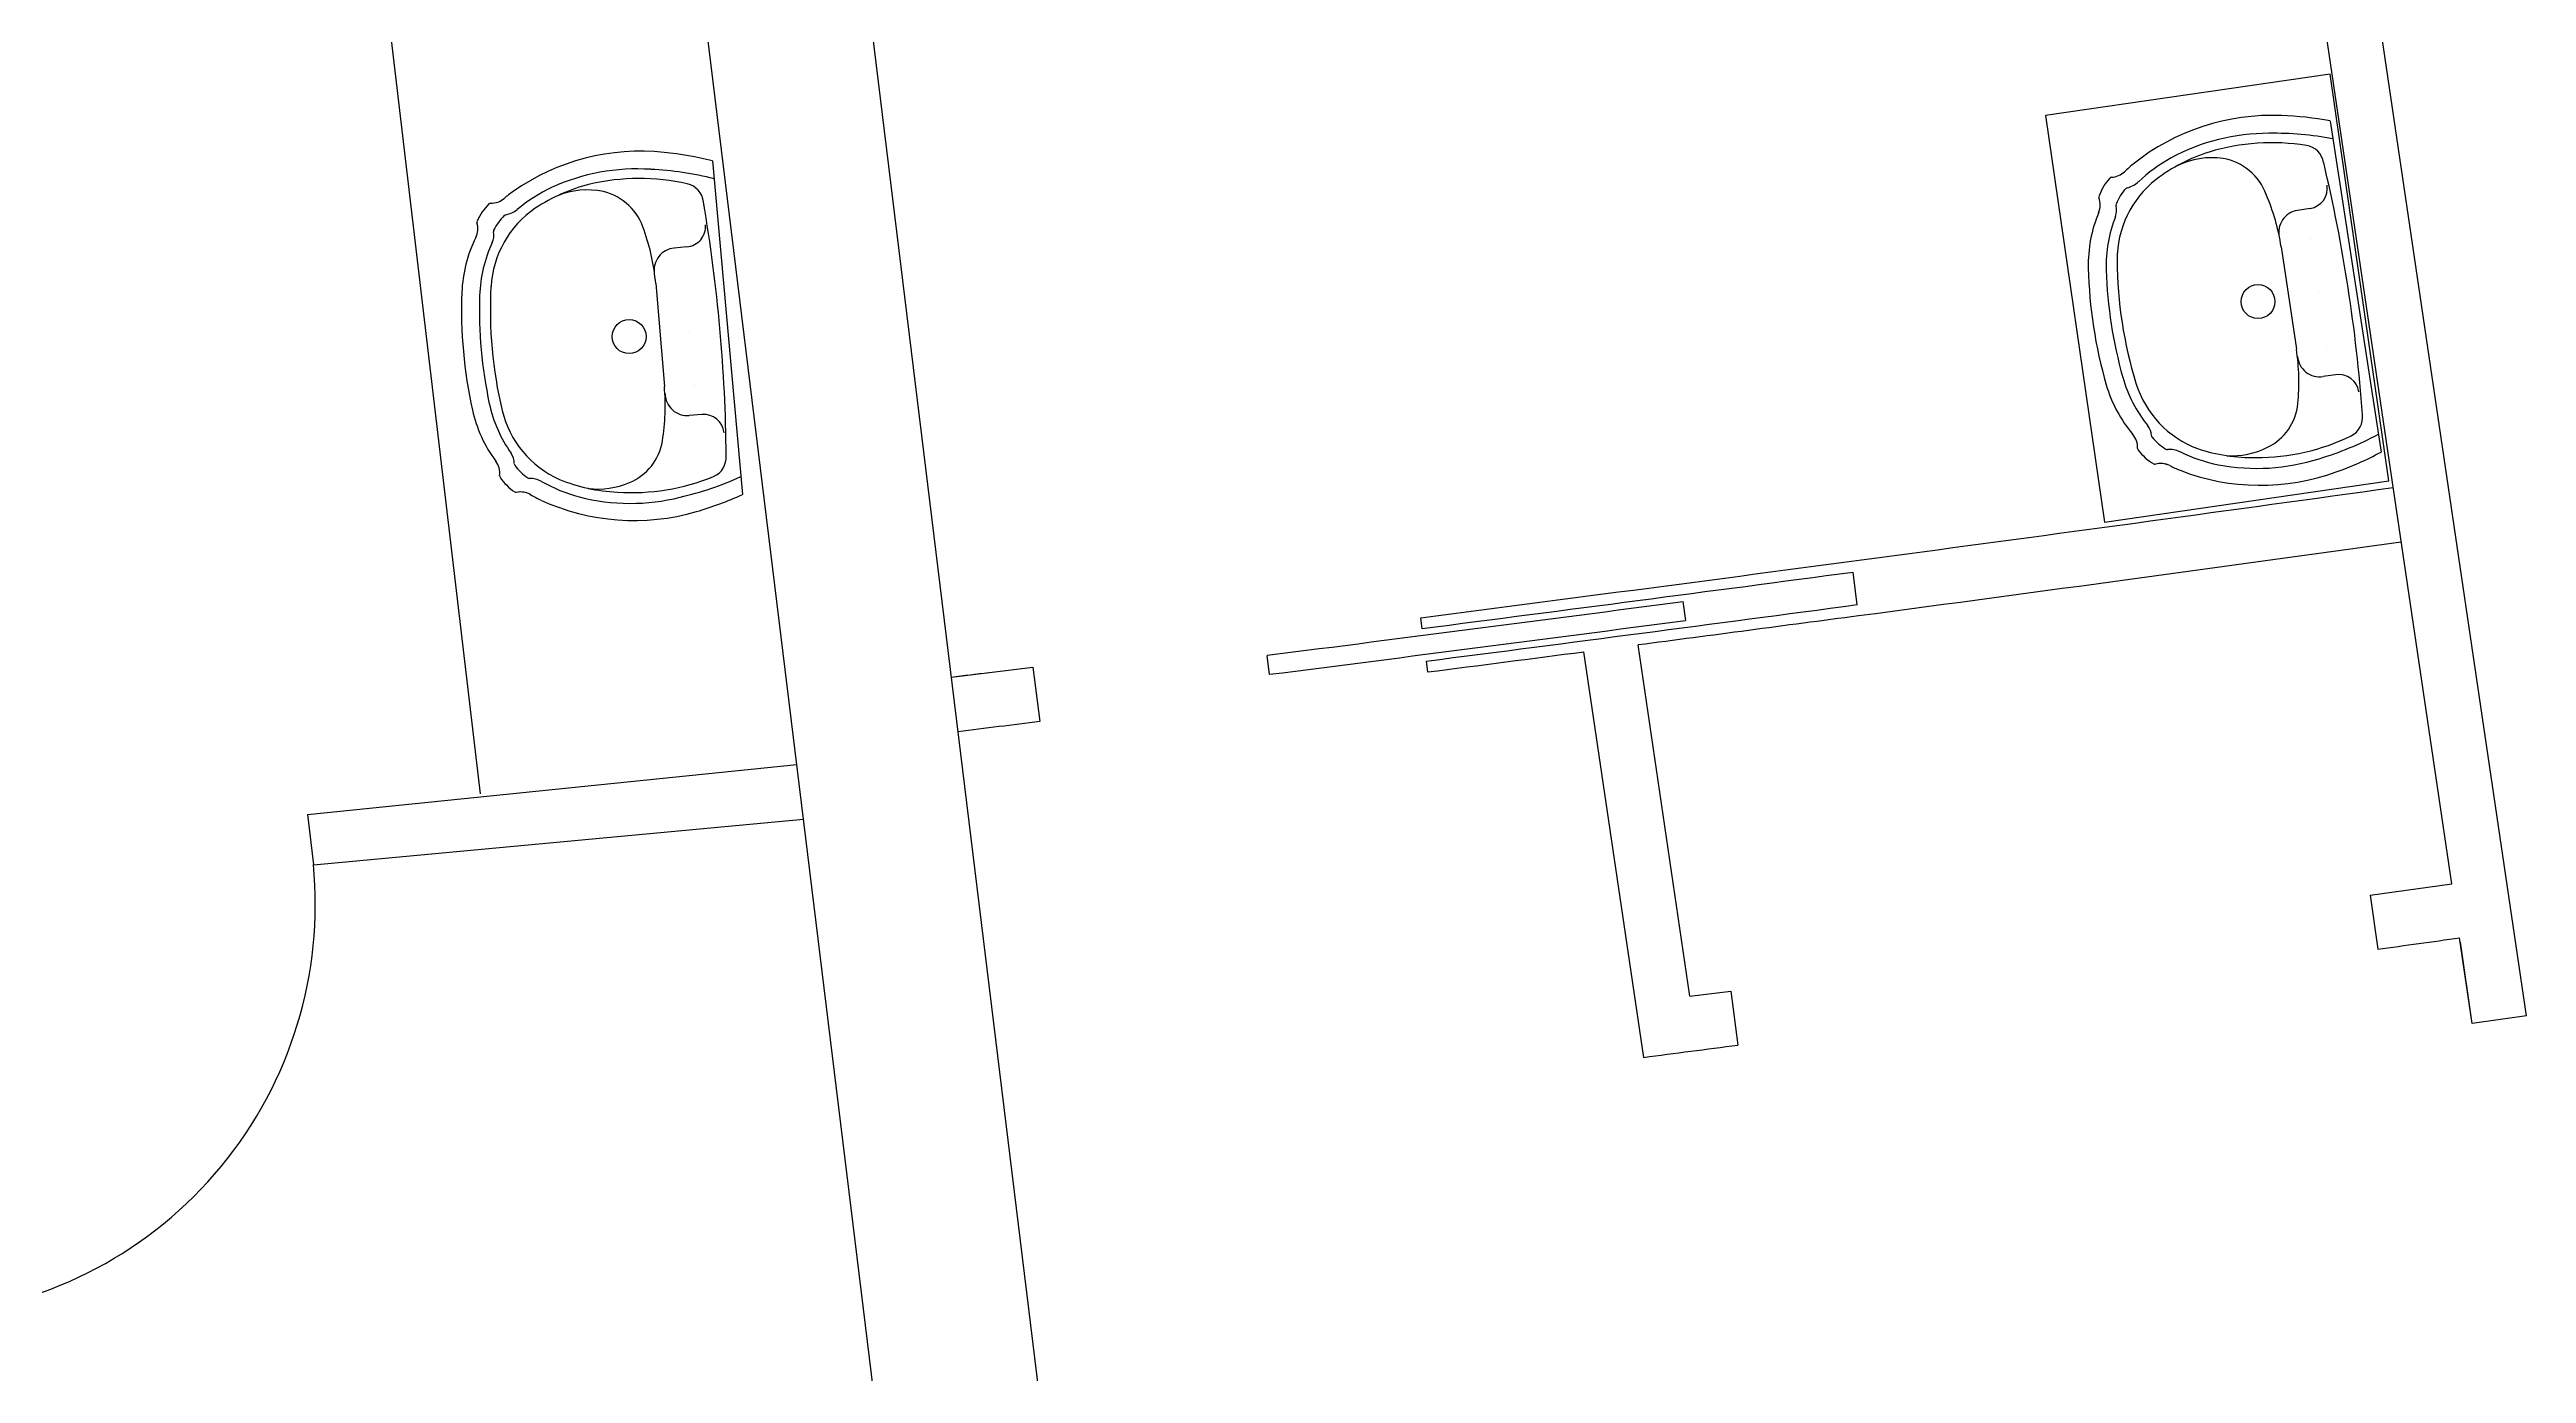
# Model space of a CAD drawing. Header units: inches. Extents: x 5 to 2671, y 4 to 1117.
# Drawn here: x 1087.8 to 1268.8, y 278.6 to 375.3 of the extents above; entities that cross this region are included whole.
import ezdxf

# ---------------------------------------------------------------- set-up
doc = ezdxf.new("R2010")
doc.units = ezdxf.units.IN
doc.header["$MEASUREMENT"] = 0
doc.layers.add('app-u4', color=7, linetype='Continuous')
doc.layers.add('app-u5', color=7, linetype='Continuous')
doc.styles.get("Standard").update_dxf_attribs({"font": 'arial.ttf'})

# ---------------------------------------------------------------- blocks, each defined once
blk = doc.blocks.new('A$C4AFF0712')
for p, q in [((1.24, 19.36), (25.71, 19.36)), ((7.33, 16.94), (7.33, 16.01)), ((9.48, 16.61), (9.48, 16.61)), ((13.48, 16.61), (13.48, 16.61)), ((17.48, 16.61), (17.48, 16.61)), ((19.62, 16.94), (19.62, 16.01)), ((9.79, 14.43), (17.34, 14.39))]:
    blk.add_line(p, q)
blk.add_circle((13.48, 12.15), 1.24)
for centre, radius, start, end in [((23.76, 11.43), 23.88, 160.6048, 169.1959), ((25.13, 11.5), 23.91, 160.7878, 172.0419), ((4.17, 16.94), 1.49, 90, 162.9562), ((13.48, -97.37), 116.18, 85.407, 94.593), ((5.84, 16.94), 1.49, 360, 90), ((21.11, 16.94), 1.49, 90, 180), ((22.78, 16.94), 1.49, 17.0438, 90), ((1.82, 11.5), 23.91, 7.9581, 19.2122), ((3.19, 11.43), 23.88, 10.8041, 19.3952), ((17.93, 12.5), 15.95, 162.191, 187.9914), ((8.99, 12.71), 15.92, 351.2159, 17.0438), ((16.22, 12.75), 16.22, 168.7744, 209.9398), ((16.36, 12.49), 15.09, 171.1616, 199.4009), ((8.97, 16.03), 1.64, 180.6768, 273.5654), ((17.98, 16.03), 1.64, 266.4346, 359.3232), ((10.74, 12.75), 16.22, 330.0602, 11.2256), ((10.59, 12.49), 15.09, 340.5991, 8.8384), ((6.65, 9.9), 4.11, 101.3196, 161.2392), ((9.79, -1.49), 15.92, 90.0001, 104.3615), ((17.34, -1.53), 15.92, 75.6385, 89.9999), ((20.3, 10.04), 3.98, 17.3386, 75.6385), ((8.26, 9.55), 5.75, 163.0949, 197.6051), ((18.65, 9.41), 5.74, 347.6871, 18.363), ((14.46, 12.14), 12.46, 188.5791, 208.7179), ((12.52, 11.84), 12.29, 332.4302, 352.7082), ((13.32, 11.64), 11.94, 200.4043, 214.722), ((13.63, 11.64), 11.94, 325.278, 339.5957), ((10.03, 9.81), 7.46, 209.3623, 261.534), ((16.92, 9.81), 7.46, 278.466, 330.6377), ((12.43, 10.75), 11.94, 210.6503, 214.7065), ((1.39, 3.1), 1.49, 354.2223, 34.7061), ((2.07, 3.84), 1.74, 4.0903, 34.722), ((4, 3.98), 0.187, 184.0903, 219.4854), ((6.92, 6.39), 3.98, 219.4854, 238.7545), ((20.03, 6.39), 3.98, 301.2455, 320.5146), ((22.96, 3.98), 0.187, 320.5146, 355.9097), ((24.88, 3.84), 1.74, 145.278, 175.9097), ((25.56, 3.1), 1.49, 145.1148, 185.7777), ((25.56, 3.1), 1.49, 151.8415, 185.7777), ((14.52, 10.75), 11.94, 325.2935, 329.3501), ((3.06, 2.93), 0.187, 174.2223, 219.3994), ((5.99, 5.34), 3.98, 219.3994, 241.326), ((4.17, 2.01), 0.187, 241.326, 281.2542), ((4.5, 0.36), 1.49, 58.587, 101.2542), ((4.96, 3.15), 0.187, 238.7545, 276.5937), ((5.12, 1.73), 1.24, 59.8171, 96.5937), ((10.75, 11.41), 9.95, 239.8171, 262.8404), ((13.48, 33.97), 31.87, 261.8073, 278.1927), ((16.2, 11.41), 9.95, 277.1596, 300.1829), ((21.83, 1.73), 1.24, 83.4063, 120.1829), ((22.45, 0.36), 1.49, 78.7458, 121.413), ((22, 3.15), 0.187, 263.4063, 301.2455), ((22.78, 2.01), 0.187, 258.7458, 298.674), ((20.96, 5.34), 3.98, 298.674, 320.6006), ((20.96, 5.34), 3.98, 298.674, 320.6006), ((23.89, 2.93), 0.187, 320.6006, 5.7777), ((23.89, 2.93), 0.187, 320.6006, 5.7777), ((10.46, 10.13), 9.95, 238.587, 262.4748), ((13.48, 34.11), 34.12, 262.7316, 277.2684), ((13.48, 34.35), 33.05, 263.1053, 276.8948), ((16.49, 10.13), 9.95, 277.5252, 301.413)]:
    blk.add_arc(centre, radius, start, end)
at = {"color": 7, "flags": 8}
for tag in ['MATERIAL', 'PRODUCT', 'TRADENAME', 'MODELNUMBER']:
    blk.add_attdef(tag, (13.48, 19.36), '', height=0.001, dxfattribs=at)

msp = doc.modelspace()

# ---------------------------------------------------------------- linework, layer by layer
for p, q in [((1156.79, 205.8), (1120.3, 503.5)), ((1168.7, 207.23), (1132.29, 504.28)), ((1263.32, 314.36), (1244.74, 440.35)), ((1268.78, 304.73), (1248.7, 440.94)), ((1112.25, 380.59), (1119.28, 320.94)), ((1219.88, 334.75), (1219.59, 337.13)), ((1207.36, 333.6), (1207.17, 334.98)), ((1188.1, 333), (1188, 333.8)), ((1204.29, 301.68), (1199.92, 331.31)), ((1207.67, 306.15), (1203.88, 331.83)), ((1153.72, 329.46), (1159.67, 330.2)), ((1159.67, 330.2), (1160.17, 326.23)), ((1176.94, 329.66), (1176.77, 331.05)), ((1188.51, 329.83), (1188.41, 330.62)), ((1106.66, 319.43), (1142.41, 323.08)), ((1106.66, 319.43), (1107.1, 315.76)), ((1107.1, 315.76), (1142.9, 319.08)), ((1257.37, 313.54), (1263.32, 314.36)), ((1257.37, 313.54), (1257.92, 309.58)), ((1264.82, 304.15), (1263.9, 310.41)), ((1264.82, 304.15), (1263.95, 310.09)), ((1207.67, 306.15), (1210.65, 306.52)), ((1210.65, 306.52), (1211.17, 302.58)), ((1268.78, 304.73), (1264.82, 304.15))]:
    msp.add_line(p, q)
for radius, start, end in [(7454.12, 277.345658, 277.896653), (7458.13, 277.589535, 277.896917), (7454.92, 277.345658, 277.589729), (7455.42, 277.257395, 277.492973), (7456.82, 277.257345, 277.492973), (7457.32, 277.345658, 277.589535), (7458.12, 277.464752, 277.589535), (7458.12, 277.345658, 277.434018), (7454.12, 277.08007, 277.101103), (7458.12, 277.08002, 277.12618), (7487.37, 277.852637, 277.898837), (7488.07, 277.437836, 277.490921)]:
    msp.add_arc((234.95, 7726.75), radius, start, end)
at = {"color": 7}
msp.add_arc((1077.12, 312.88), 30.12, 275.4978, 5.4978, dxfattribs=at)
at = {"layer": 'app-u4'}
for p, q in [((1254.43, 373.5), (1233.64, 370.48)), ((1258.73, 343.81), (1254.43, 373.5)), ((1233.64, 370.48), (1237.95, 340.79)), ((1237.95, 340.79), (1258.73, 343.81))]:
    msp.add_line(p, q, dxfattribs=at)

# ---------------------------------------------------------------- block references
at = {"layer": 'app-u4', "color": 7, "rotation": 278.7499999999999}
msp.add_blockref('A$C4AFF0712', (1235.11, 368.37), dxfattribs=at).add_auto_attribs({'MATERIAL': 'VITREOUS CHINA', 'PRODUCT': 'LAVATORY', 'TRADENAME': 'PORTRAIT', 'MODELNUMBER': 'K-2221-8'})
at = {"layer": 'app-u5', "rotation": 275.1245817669911}
msp.add_blockref('A$C4AFF0712', (1116.86, 366.68), dxfattribs=at).add_auto_attribs({'MATERIAL': 'VITREOUS CHINA', 'PRODUCT': 'LAVATORY', 'TRADENAME': 'PORTRAIT', 'MODELNUMBER': 'K-2221-8'})

doc.saveas('drawing.dxf')
